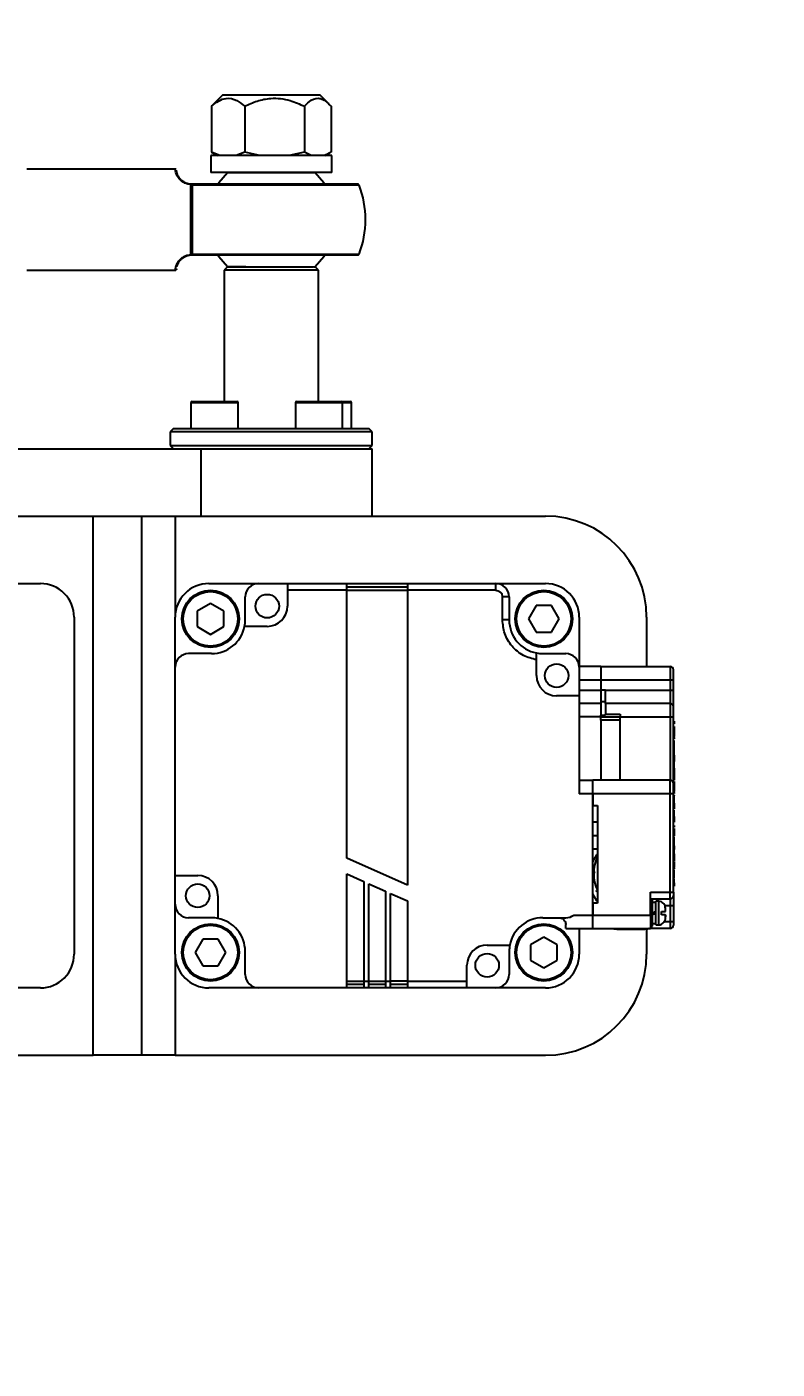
# Model space of a CAD drawing. Header units: millimetres. Extents: x 415 to 2018, y 500 to 823.
# Drawn here: x 1765.93 to 1777.07, y 600.2 to 620.11 of the extents above; entities that cross this region are included whole.
import ezdxf

# ---------------------------------------------------------------- set-up
doc = ezdxf.new("R2010")
doc.units = ezdxf.units.MM
doc.header["$PDSIZE"] = -1
doc.layers.get('Defpoints').update_dxf_attribs({"lineweight": 18})
doc.dimstyles.new('ISO-25', dxfattribs={"dimtxt": 2.5, "dimasz": 2.5, "dimexe": 1.25, "dimexo": 0.625, "dimtad": 1, "dimtoh": 1, "dimlfac": 10, "dimtxsty": 'Standard', "dimcen": 2.5, "dimadec": 0, "dimazin": 0, "dimtfac": 1, "dimtmove": 0, "dimatfit": 3, "dimfxl": 1, "dimarcsym": 0})

# ---------------------------------------------------------------- blocks, each defined once
blk = doc.blocks.new('*D93')
at = {"color": 0, "lineweight": -2}
for p, q in [((1760.597, 633.807), (1745.084, 625.652)), ((1770.389, 633.807), (1760.597, 633.807)), ((1713.13, 608.855), (1742.871, 624.489))]:
    blk.add_line(p, q, dxfattribs=at)
at = {"color": 0}
blk.add_solid([(1744.89, 626.021), (1745.278, 625.284), (1742.871, 624.489)], dxfattribs=at)
at = {"layer": 'Defpoints', "color": 0}
for p in [(1742.871, 624.489), (1713.13, 608.855)]:
    blk.add_point(p, dxfattribs=at)
at = {"color": 0, "insert": (1765.805, 635.682), "char_height": 2.5, "attachment_point": 5}
blk.add_mtext('R336', dxfattribs=at)
blk = doc.blocks.new('*D94')
at = {"color": 0, "lineweight": -2}
for p, q in [((1713.13, 608.855), (1808.574, 572.876)), ((1816.26, 569.979), (1810.914, 571.994)), ((1826.885, 569.979), (1816.26, 569.979))]:
    blk.add_line(p, q, dxfattribs=at)
at = {"color": 0}
blk.add_solid([(1811.06, 572.384), (1810.767, 571.604), (1808.574, 572.876)], dxfattribs=at)
at = {"layer": 'Defpoints', "color": 0}
for p in [(1713.13, 608.855), (1808.574, 572.876)]:
    blk.add_point(p, dxfattribs=at)
at = {"color": 0, "insert": (1821.885, 571.854), "char_height": 2.5, "attachment_point": 5}
blk.add_mtext('R1020', dxfattribs=at)

msp = doc.modelspace()

# ---------------------------------------------------------------- linework, layer by layer
at = {"color": 161, "linetype": 'Continuous', "lineweight": 25, "true_color": 0x67adff}
for p, q in [((1768.8382, 619.1046), (1768.6993, 618.9657)), ((1768.8382, 619.1046), (1770.2782, 619.1046)), ((1770.4171, 618.9657), (1770.2782, 619.1046)), ((1768.702, 618.9655), (1768.6715, 618.9361)), ((1768.6715, 618.9361), (1768.6715, 618.2557)), ((1769.1635, 618.9361), (1769.1635, 618.2557)), ((1770.0502, 618.9361), (1770.0502, 618.2557)), ((1770.445, 618.9361), (1770.445, 618.2557)), ((1768.7963, 618.2046), (1768.6715, 618.2557)), ((1769.1635, 618.2557), (1769.0387, 618.2046)), ((1769.3884, 618.2046), (1769.1635, 618.2557)), ((1770.0502, 618.2557), (1769.8253, 618.2046)), ((1770.1503, 618.2046), (1770.0502, 618.2557)), ((1768.6582, 618.2046), (1768.6582, 617.9546)), ((1770.4582, 618.2046), (1768.6582, 618.2046)), ((1768.6993, 618.2386), (1768.7582, 618.2046)), ((1770.3582, 618.2046), (1770.4171, 618.2386)), ((1770.4582, 617.9546), (1770.4582, 618.2046)), ((1768.1319, 618.0046), (1765.9282, 618.0046)), ((1770.4582, 617.9546), (1768.6582, 617.9546)), ((1769.9224, 617.9492), (1768.9065, 617.9492)), ((1770.21, 617.9492), (1769.9224, 617.9492)), ((1768.3651, 617.7737), (1768.3176, 617.7807)), ((1768.3651, 616.7355), (1768.3651, 617.7737)), ((1768.3761, 617.7796), (1768.366, 617.7799)), ((1768.3819, 617.7669), (1768.3819, 616.7423)), ((1770.8611, 617.7669), (1768.3819, 617.7669)), ((1768.3176, 616.7285), (1768.3651, 616.7355)), ((1768.366, 616.7294), (1768.3761, 616.7296)), ((1768.3819, 616.7423), (1770.8611, 616.7423)), ((1765.9282, 616.5046), (1768.1319, 616.5046)), ((1768.9082, 616.5546), (1768.8582, 616.5046)), ((1768.8582, 616.5046), (1768.8582, 614.5546)), ((1770.2582, 616.5046), (1768.8582, 616.5046)), ((1768.9065, 616.56), (1769.1797, 616.56)), ((1768.9082, 616.5546), (1769.238, 616.5546)), ((1770.2582, 616.5046), (1770.2082, 616.5546)), ((1770.2582, 614.5546), (1770.2582, 616.5046)), ((1768.3656, 614.5346), (1768.3656, 614.1546)), ((1768.4434, 614.5346), (1768.3656, 614.5346)), ((1768.3856, 614.5546), (1768.4589, 614.5546)), ((1769.0656, 614.5346), (1768.4434, 614.5346)), ((1768.4589, 614.5546), (1769.0456, 614.5546)), ((1769.0656, 614.1546), (1769.0656, 614.5346)), ((1769.9153, 614.5346), (1769.9153, 614.1546)), ((1770.4853, 614.5346), (1769.9153, 614.5346)), ((1769.9353, 614.5546), (1770.4727, 614.5546)), ((1770.4727, 614.5546), (1770.5953, 614.5546)), ((1770.6153, 614.5346), (1770.4853, 614.5346)), ((1770.5953, 614.5546), (1770.7309, 614.5546)), ((1770.6153, 614.1546), (1770.6153, 614.5346)), ((1770.7509, 614.5346), (1770.6153, 614.5346)), ((1770.7509, 614.1546), (1770.7509, 614.5346)), ((1768.1082, 614.1546), (1768.0582, 614.1046)), ((1768.0582, 614.1046), (1768.0582, 613.9046)), ((1771.0582, 614.1046), (1768.0582, 614.1046)), ((1768.1082, 614.1546), (1771.0082, 614.1546)), ((1771.0582, 614.1046), (1771.0082, 614.1546)), ((1771.0582, 613.9046), (1771.0582, 614.1046)), ((1768.0582, 613.9046), (1768.1082, 613.8546)), ((1768.0582, 613.9046), (1768.4092, 613.9046)), ((1768.4092, 613.9046), (1771.0582, 613.9046)), ((1771.0082, 613.8546), (1771.0582, 613.9046)), ((1761.3855, 613.8546), (1768.5114, 613.8546)), ((1768.5114, 613.8546), (1768.5114, 612.8546)), ((1768.5114, 613.8546), (1771.0582, 613.8546)), ((1771.0582, 612.8546), (1771.0582, 613.8546)), ((1762.5732, 612.8546), (1768.5114, 612.8546)), ((1766.9155, 604.8546), (1766.9155, 612.8546)), ((1767.6304, 612.8546), (1767.6304, 604.8546)), ((1768.1304, 612.8546), (1768.1304, 611.3546)), ((1768.5114, 612.8546), (1771.0582, 612.8546)), ((1771.0582, 612.8546), (1773.6304, 612.8546)), ((1764.3712, 611.8546), (1766.1304, 611.8546)), ((1768.6304, 611.8546), (1769.3704, 611.8546)), ((1769.3704, 611.8546), (1769.7976, 611.8546)), ((1769.7976, 611.8546), (1769.7976, 611.7546)), ((1769.7976, 611.8546), (1770.6804, 611.8546)), ((1769.7976, 611.7546), (1769.7976, 611.5191)), ((1770.6804, 611.7546), (1769.7976, 611.7546)), ((1770.6804, 611.7546), (1770.6804, 611.8546)), ((1770.6804, 611.8546), (1771.5804, 611.8546)), ((1770.6804, 611.8046), (1771.5804, 611.8046)), ((1770.6804, 607.7803), (1770.6804, 611.7546)), ((1770.6804, 611.7546), (1771.5804, 611.7546)), ((1771.5804, 611.8546), (1771.5804, 611.7546)), ((1771.5804, 611.8546), (1772.8904, 611.8546)), ((1771.5804, 611.7546), (1771.5804, 607.3796)), ((1772.8904, 611.7546), (1771.5804, 611.7546)), ((1772.8904, 611.8546), (1773.6304, 611.8546)), ((1772.8904, 611.7546), (1772.8904, 611.8546)), ((1768.6557, 611.5585), (1768.4573, 611.4441)), ((1768.8539, 611.4439), (1768.6557, 611.5585)), ((1769.1704, 611.3146), (1769.1704, 611.6546)), ((1772.9904, 611.3146), (1772.9904, 611.6546)), ((1773.0904, 611.6546), (1772.9904, 611.6546)), ((1773.0904, 611.6546), (1773.0904, 611.3146)), ((1773.4909, 611.5279), (1773.3762, 611.3297)), ((1773.7199, 611.5277), (1773.4909, 611.5279)), ((1773.8342, 611.3293), (1773.7199, 611.5277)), ((1766.6304, 611.3546), (1766.6304, 606.3546)), ((1768.1304, 610.6146), (1768.1304, 611.3546)), ((1768.4573, 611.4441), (1768.4571, 611.2151)), ((1768.8537, 611.2149), (1768.8539, 611.4439)), ((1773.0904, 611.3146), (1772.9904, 611.3146)), ((1773.3762, 611.3297), (1773.4906, 611.1313)), ((1773.7196, 611.1311), (1773.8342, 611.3293)), ((1774.1304, 611.3546), (1774.1304, 610.6246)), ((1775.1304, 611.3546), (1775.1304, 610.6246)), ((1768.4571, 611.2151), (1768.6553, 611.1005)), ((1768.6553, 611.1005), (1768.8537, 611.2149)), ((1769.4976, 611.2191), (1769.1612, 611.2191)), ((1773.4906, 611.1313), (1773.7196, 611.1311)), ((1768.6704, 610.8146), (1768.3304, 610.8146)), ((1773.4949, 610.4874), (1773.4949, 610.7223)), ((1773.5904, 610.8146), (1773.9304, 610.8146)), ((1768.1304, 607.5218), (1768.1304, 610.6146)), ((1774.4504, 610.6246), (1774.1304, 610.6246)), ((1774.1304, 610.6146), (1774.1304, 610.1874)), ((1774.4504, 610.6246), (1774.4504, 610.4246)), ((1774.4504, 610.6246), (1775.4804, 610.6246)), ((1775.4804, 610.6246), (1775.4804, 610.4246)), ((1774.1304, 610.4246), (1774.4504, 610.4246)), ((1774.4504, 610.4246), (1774.4504, 610.2746)), ((1774.4504, 610.4246), (1775.4804, 610.4246)), ((1775.4804, 610.4246), (1775.5304, 610.4246)), ((1775.4804, 610.4246), (1775.4804, 610.2746)), ((1775.5304, 610.2746), (1775.5304, 610.4246)), ((1774.1304, 610.1874), (1773.7949, 610.1874)), ((1774.1304, 610.2746), (1774.4504, 610.2746)), ((1774.1304, 610.1874), (1774.1304, 608.7346)), ((1774.4504, 610.2746), (1774.4504, 610.0746)), ((1774.5204, 610.2746), (1774.4504, 610.2746)), ((1774.4504, 610.1046), (1774.5204, 610.1046)), ((1774.5204, 610.2746), (1775.4804, 610.2746)), ((1774.5204, 610.0746), (1774.5204, 610.2746)), ((1775.4804, 610.2746), (1775.4804, 610.0746)), ((1775.4804, 610.2746), (1775.5304, 610.2746)), ((1774.4504, 610.0746), (1774.1304, 610.0746)), ((1774.4504, 610.0746), (1774.4504, 609.9027)), ((1774.4504, 609.9027), (1774.5204, 609.9027)), ((1774.4504, 609.8746), (1774.4504, 609.9027)), ((1775.4804, 610.0746), (1774.5204, 610.0746)), ((1774.5204, 610.0746), (1774.5204, 609.9146)), ((1774.5204, 609.9027), (1774.5204, 609.9146)), ((1774.5204, 609.9146), (1774.7404, 609.9146)), ((1774.7404, 609.9146), (1774.7404, 609.8746)), ((1775.4804, 610.0746), (1775.4804, 609.8746)), ((1774.4504, 609.8746), (1774.1304, 609.8746)), ((1774.4504, 609.8746), (1774.7404, 609.8746)), ((1774.4504, 609.8246), (1774.4504, 609.8746)), ((1774.7404, 609.8246), (1774.4504, 609.8246)), ((1774.4504, 609.8246), (1774.4504, 608.9346)), ((1774.7404, 609.8246), (1774.7404, 609.8746)), ((1774.7404, 609.8746), (1775.4804, 609.8746)), ((1774.7404, 608.9346), (1774.7404, 609.8246)), ((1775.4804, 609.8746), (1775.5304, 609.8746)), ((1775.4804, 609.8746), (1775.4804, 608.9346)), ((1775.5304, 608.9021), (1775.5304, 609.8746)), ((1775.5404, 609.8139), (1775.5304, 609.8139)), ((1775.5304, 609.7712), (1775.5404, 609.7712)), ((1775.5304, 609.7329), (1775.5404, 609.7329)), ((1775.5304, 609.6898), (1775.5404, 609.6898)), ((1775.5404, 609.8139), (1775.5404, 609.7712)), ((1775.5404, 609.7329), (1775.5404, 609.6898)), ((1775.5404, 609.6898), (1775.5404, 609.5824)), ((1775.5404, 609.5824), (1775.5304, 609.5824)), ((1775.5304, 609.5691), (1775.5404, 609.5691)), ((1775.5304, 609.5521), (1775.5404, 609.5521)), ((1775.5404, 609.5691), (1775.5404, 609.5521)), ((1775.5404, 609.4025), (1775.5304, 609.4025)), ((1775.5404, 609.3052), (1775.5404, 609.2141)), ((1775.5404, 609.2141), (1775.5304, 609.2141)), ((1775.5404, 609.1928), (1775.5304, 609.1928)), ((1775.5404, 609.1794), (1775.5304, 609.1794)), ((1775.5404, 609.158), (1775.5304, 609.158)), ((1775.5304, 609.1127), (1775.5404, 609.1127)), ((1775.5404, 609.1794), (1775.5404, 609.1928)), ((1775.5404, 609.158), (1775.5404, 609.1794)), ((1775.5404, 609.1127), (1775.5404, 609.0014)), ((1774.1304, 608.9346), (1774.3304, 608.9346)), ((1774.3304, 608.7346), (1774.3304, 608.9346)), ((1775.4804, 608.9346), (1774.3304, 608.9346)), ((1775.4804, 608.7346), (1775.4804, 608.9346)), ((1775.5304, 609.0014), (1775.5404, 609.0014)), ((1775.5304, 608.9833), (1775.5404, 608.9833)), ((1775.5304, 608.9363), (1775.5404, 608.9363)), ((1775.5304, 608.9183), (1775.5404, 608.9183)), ((1775.5404, 609.0014), (1775.5404, 608.9833)), ((1775.5404, 608.9833), (1775.5404, 608.9363)), ((1775.5404, 608.9183), (1775.5404, 608.8752)), ((1774.3304, 608.7346), (1774.1304, 608.7346)), ((1774.3304, 606.9346), (1774.3304, 608.7346)), ((1775.4804, 608.7346), (1774.3304, 608.7346)), ((1774.3304, 608.7346), (1774.3304, 608.5596)), ((1775.5304, 608.7346), (1775.4804, 608.7346)), ((1775.4804, 607.2746), (1775.4804, 608.7346)), ((1775.5304, 607.2746), (1775.5304, 608.7346)), ((1775.5404, 608.8752), (1775.5404, 608.7678)), ((1775.5404, 608.7545), (1775.5404, 608.7376)), ((1774.3304, 608.5596), (1774.4004, 608.5596)), ((1774.4004, 608.5596), (1774.4004, 607.1096)), ((1775.5404, 608.5945), (1775.5304, 608.5945)), ((1775.5304, 608.5113), (1775.5404, 608.5113)), ((1775.5416, 608.4925), (1775.5304, 608.4925)), ((1774.4004, 608.3146), (1774.3304, 608.3146)), ((1775.5304, 608.396), (1775.5404, 608.396)), ((1775.5404, 608.396), (1775.5404, 608.3139)), ((1774.3304, 608.1146), (1774.4004, 608.1146)), ((1775.5304, 608.2662), (1775.5404, 608.2662)), ((1775.5404, 608.2406), (1775.5304, 608.2406)), ((1775.5404, 608.2176), (1775.5304, 608.2176)), ((1775.5404, 608.1917), (1775.5304, 608.1917)), ((1775.5404, 608.1273), (1775.5304, 608.1273)), ((1775.5304, 608.1193), (1775.5404, 608.1193)), ((1775.5404, 608.1091), (1775.5304, 608.1091)), ((1775.5416, 608.0924), (1775.5304, 608.0924)), ((1775.5404, 608.2662), (1775.5404, 608.2406)), ((1775.5404, 608.2176), (1775.5404, 608.1917)), ((1775.5404, 608.1917), (1775.5404, 608.1273)), ((1775.5404, 608.1193), (1775.5404, 608.1091)), ((1774.4004, 607.9146), (1774.3304, 607.9146)), ((1775.5304, 608.0194), (1775.5404, 608.0194)), ((1775.5304, 607.9588), (1775.5416, 607.9588)), ((1775.5404, 607.9063), (1775.5304, 607.9063)), ((1775.5304, 607.8935), (1775.5404, 607.8935)), ((1775.5404, 607.961), (1775.5404, 607.9063)), ((1775.5404, 607.8855), (1775.5404, 607.8935)), ((1771.5804, 607.3796), (1770.6804, 607.7803)), ((1774.3508, 607.7646), (1774.3304, 607.7646)), ((1775.5304, 607.8855), (1775.5404, 607.8855)), ((1775.5304, 607.8727), (1775.5404, 607.8727)), ((1775.5404, 607.8455), (1775.5304, 607.8455)), ((1775.5404, 607.7787), (1775.5304, 607.7787)), ((1775.5404, 607.7678), (1775.5304, 607.7678)), ((1775.5404, 607.7396), (1775.5304, 607.7396)), ((1775.5404, 607.7288), (1775.5304, 607.7288)), ((1775.5404, 607.703), (1775.5304, 607.703)), ((1775.5404, 607.8727), (1775.5404, 607.8855)), ((1775.5404, 607.8455), (1775.5404, 607.7787)), ((1775.5404, 607.7787), (1775.5404, 607.7678)), ((1775.5404, 607.7678), (1775.5404, 607.7396)), ((1775.5404, 607.7288), (1775.5404, 607.703)), ((1775.5404, 607.703), (1775.5404, 607.6386)), ((1768.1304, 607.5218), (1768.4659, 607.5218)), ((1768.1304, 607.0946), (1768.1304, 607.5218)), ((1770.6804, 607.545), (1770.9304, 607.4337)), ((1770.6804, 605.8546), (1770.6804, 607.545)), ((1774.3449, 607.5493), (1774.3449, 607.5029)), ((1774.3572, 607.5624), (1774.361, 607.5809)), ((1775.5404, 607.6386), (1775.5304, 607.6386)), ((1775.5304, 607.6305), (1775.5404, 607.6305)), ((1775.5404, 607.6204), (1775.5304, 607.6204)), ((1775.5416, 607.6035), (1775.5304, 607.6035)), ((1775.5304, 607.5346), (1775.5404, 607.5346)), ((1775.5404, 607.6305), (1775.5404, 607.6204)), ((1770.9304, 607.4337), (1770.9304, 605.9546)), ((1771.0054, 607.4003), (1771.2554, 607.289)), ((1771.0054, 605.9546), (1771.0054, 607.4003)), ((1775.5304, 607.4846), (1775.5404, 607.4846)), ((1775.5416, 607.4733), (1775.5304, 607.4733)), ((1775.5304, 607.4155), (1775.5404, 607.4155)), ((1775.5404, 607.3662), (1775.5304, 607.3662)), ((1775.5404, 607.4155), (1775.5404, 607.3662)), ((1768.1304, 606.3546), (1768.1304, 607.0946)), ((1768.7659, 607.2218), (1768.7659, 606.8854)), ((1771.2554, 607.289), (1771.2554, 605.9546)), ((1771.3304, 605.9546), (1771.3304, 607.2556)), ((1771.3304, 607.2556), (1771.5804, 607.1443)), ((1771.5804, 607.1443), (1771.5804, 605.9546)), ((1774.3304, 607.1096), (1774.3304, 606.9346)), ((1774.4004, 607.1096), (1774.3304, 607.1096)), ((1775.1904, 607.2746), (1775.4804, 607.2746)), ((1775.1904, 606.9346), (1775.1904, 607.2746)), ((1775.1904, 607.1746), (1775.4804, 607.1746)), ((1775.2204, 607.1596), (1775.1904, 607.1596)), ((1775.2204, 606.7696), (1775.2204, 607.1596)), ((1775.2704, 607.1196), (1775.2204, 607.1196)), ((1775.3104, 607.1396), (1775.2704, 607.1396)), ((1775.2704, 606.9646), (1775.2704, 607.1396)), ((1775.3104, 606.7896), (1775.3104, 607.1396)), ((1775.3504, 607.1294), (1775.3504, 607.1313)), ((1775.4804, 607.1746), (1775.4804, 607.2746)), ((1775.4804, 607.2746), (1775.5304, 607.2746)), ((1775.4804, 607.1746), (1775.4804, 607.0746)), ((1774.0504, 606.9346), (1774.3304, 606.9346)), ((1774.3304, 606.7346), (1774.3304, 606.9346)), ((1774.3304, 606.9346), (1775.1904, 606.9346)), ((1775.1904, 606.9346), (1775.1904, 606.7346)), ((1775.2704, 606.7896), (1775.2704, 606.9646)), ((1775.3504, 606.9396), (1775.3504, 606.9896)), ((1775.4021, 607.0746), (1775.4804, 607.0746)), ((1775.4104, 606.9396), (1775.4104, 606.9063)), ((1775.4804, 607.0746), (1775.5304, 607.0746)), ((1775.4804, 607.0746), (1775.4804, 606.8346)), ((1775.5304, 607.0746), (1775.5304, 606.8346)), ((1768.6704, 606.8946), (1768.3304, 606.8946)), ((1773.5904, 606.8946), (1773.9304, 606.8946)), ((1773.9304, 606.7346), (1773.9304, 606.7946)), ((1773.9304, 606.7346), (1774.3304, 606.7346)), ((1774.1304, 606.7346), (1774.1304, 606.3546)), ((1774.3304, 606.7346), (1775.1904, 606.7346)), ((1774.6343, 606.7342), (1774.6343, 606.7346)), ((1775.0067, 606.7212), (1774.7941, 606.7212)), ((1775.1304, 606.7253), (1775.1304, 606.3546)), ((1775.1665, 606.7346), (1775.1665, 606.7342)), ((1775.1904, 606.7696), (1775.2204, 606.7696)), ((1775.4804, 606.7346), (1775.1904, 606.7346)), ((1775.2204, 606.8096), (1775.2704, 606.8096)), ((1775.2704, 606.7896), (1775.3104, 606.7896)), ((1775.3504, 606.798), (1775.3504, 606.7999)), ((1775.4804, 606.8346), (1775.3908, 606.8346)), ((1775.4804, 606.8346), (1775.4804, 606.7346)), ((1775.5304, 606.8346), (1775.4804, 606.8346)), ((1768.5411, 606.5782), (1768.4265, 606.3799)), ((1768.7701, 606.578), (1768.5411, 606.5782)), ((1768.8845, 606.3796), (1768.7701, 606.578)), ((1773.6054, 606.6088), (1773.407, 606.4944)), ((1773.8036, 606.4941), (1773.6054, 606.6088)), ((1768.1304, 606.3546), (1768.1304, 604.8546)), ((1768.4265, 606.3799), (1768.5409, 606.1815)), ((1768.7699, 606.1814), (1768.8845, 606.3796)), ((1769.1704, 606.0546), (1769.1704, 606.3946)), ((1772.7632, 606.4901), (1773.0996, 606.4901)), ((1773.0904, 606.3946), (1773.0904, 606.0546)), ((1773.407, 606.4944), (1773.4068, 606.2654)), ((1773.8035, 606.2651), (1773.8036, 606.4941)), ((1768.5409, 606.1815), (1768.7699, 606.1814)), ((1772.4632, 605.9546), (1772.4632, 606.1901)), ((1773.4068, 606.2654), (1773.6051, 606.1508)), ((1773.6051, 606.1508), (1773.8035, 606.2651)), ((1770.6804, 605.9546), (1770.9304, 605.9546)), ((1770.9304, 605.9046), (1770.6804, 605.9046)), ((1770.9304, 605.9546), (1771.0054, 605.9546)), ((1770.9304, 605.9546), (1770.9304, 605.8546)), ((1771.0054, 605.8546), (1771.0054, 605.9546)), ((1771.0054, 605.9546), (1771.2554, 605.9546)), ((1771.2554, 605.9046), (1771.0054, 605.9046)), ((1771.2554, 605.9546), (1771.3304, 605.9546)), ((1771.2554, 605.9546), (1771.2554, 605.8546)), ((1771.3304, 605.8546), (1771.3304, 605.9546)), ((1771.5804, 605.9546), (1771.3304, 605.9546)), ((1771.5804, 605.9046), (1771.3304, 605.9046)), ((1771.5804, 605.9546), (1772.4632, 605.9546)), ((1771.5804, 605.9546), (1771.5804, 605.8546)), ((1772.4632, 605.8546), (1772.4632, 605.9546)), ((1766.1304, 605.8546), (1764.3712, 605.8546)), ((1769.3704, 605.8546), (1768.6304, 605.8546)), ((1770.6804, 605.8546), (1769.3704, 605.8546)), ((1770.9304, 605.8546), (1770.6804, 605.8546)), ((1771.0054, 605.8546), (1770.9304, 605.8546)), ((1771.2554, 605.8546), (1771.0054, 605.8546)), ((1771.3304, 605.8546), (1771.2554, 605.8546)), ((1771.5804, 605.8546), (1771.3304, 605.8546)), ((1772.4632, 605.8546), (1771.5804, 605.8546)), ((1772.8904, 605.8546), (1772.4632, 605.8546)), ((1773.6304, 605.8546), (1772.8904, 605.8546)), ((1764.3712, 604.8546), (1766.9155, 604.8546)), ((1767.6304, 604.8546), (1766.9155, 604.8546)), ((1768.1304, 604.8546), (1767.6304, 604.8546)), ((1768.1304, 604.8546), (1773.6304, 604.8546))]:
    msp.add_line(p, q, dxfattribs=at)
at = {"color": 161, "linetype": 'Continuous', "lineweight": 25, "true_color": 0x67adff, "flags": 128}
for points in [[(1768.2124, 617.8395), (1768.1908, 617.8605), (1768.1607, 617.9052), (1768.1413, 617.9531), (1768.1319, 618.0046), (1768.1319, 618.0046)], [(1768.9065, 617.9492), (1768.7791, 617.8025), (1768.7701, 617.7895)], [(1770.3473, 617.7882), (1770.3374, 617.8025), (1770.21, 617.9492)], [(1768.7692, 616.7211), (1768.7791, 616.7067), (1768.9065, 616.56)], [(1770.21, 616.56), (1770.3374, 616.7067), (1770.3464, 616.7197)], [(1768.1319, 616.5046), (1768.1319, 616.5046), (1768.1385, 616.5405)], [(1774.3304, 607.7229), (1774.3901, 607.8275), (1774.4004, 607.8414)], [(1774.4004, 607.1332), (1774.3901, 607.1471), (1774.3304, 607.2517)], [(1775.2204, 606.9646), (1775.2371, 606.973), (1775.2538, 606.9813), (1775.2704, 606.9896)], [(1775.2704, 606.9646), (1775.2536, 606.9563), (1775.237, 606.9479), (1775.2204, 606.9396)]]:
    msp.add_lwpolyline(points, dxfattribs=at)
at = {"color": 161, "linetype": 'Continuous', "lineweight": 25, "true_color": 0x67adff}
for centre, radius in [((1768.6555, 611.3295), 0.425), ((1768.6555, 611.3295), 0.405), ((1769.4976, 611.5191), 0.175), ((1773.6052, 611.3295), 0.425), ((1773.6052, 611.3295), 0.405), ((1773.7949, 610.4874), 0.175), ((1768.4659, 607.2218), 0.175), ((1768.6555, 606.3798), 0.425), ((1768.6555, 606.3798), 0.405), ((1773.6052, 606.3798), 0.425), ((1773.6052, 606.3798), 0.405), ((1772.7632, 606.1901), 0.175)]:
    msp.add_circle(centre, radius, dxfattribs=at)
for centre, radius, start, end in [((1768.9202, 617.9346), 0.02, 90, 133.17875), ((1770.1963, 617.9346), 0.02, 46.82125, 90), ((1768.3993, 617.7614), 0.0182, 91.7263, 162.35743), ((1770.8425, 617.7596), 0.02, 21.4656, 90), ((1769.5582, 617.2546), 1.4, 338.53443, 21.46557), ((1768.3993, 616.7478), 0.0182, 197.64657, 268.26971), ((1770.8425, 616.7496), 0.02, 270, 338.5344), ((1768.9202, 616.5746), 0.02, 226.82125, 270), ((1770.1963, 616.5746), 0.02, 270, 313.17875), ((1768.3856, 614.5346), 0.02, 90, 180), ((1769.0456, 614.5346), 0.02, 0, 90), ((1769.9353, 614.5346), 0.02, 90, 180), ((1770.5953, 614.5346), 0.02, 0, 90), ((1770.7309, 614.5346), 0.02, 0, 90), ((1773.6304, 611.3546), 1.5, 0, 90), ((1766.1304, 611.3546), 0.5, 0, 90), ((1768.6304, 611.3546), 0.5, 90, 180), ((1769.3704, 611.6546), 0.2, 90, 180), ((1772.8904, 611.6546), 0.2, 0, 90), ((1773.6304, 611.3546), 0.5, 360, 90), ((1769.4976, 611.5191), 0.3, 270, 0), ((1768.6704, 611.3146), 0.5, 348.98891, 0), ((1773.5904, 611.3146), 0.5, 180, 258.98891), ((1768.6704, 611.3146), 0.5, 270, 348.98891), ((1768.3304, 610.6146), 0.2, 90, 180), ((1773.5904, 611.3146), 0.5, 258.98891, 270), ((1773.9304, 610.6146), 0.2, 360, 90), ((1773.7949, 610.4874), 0.3, 180, 270), ((1775.4804, 610.5746), 0.05, 0, 90), ((1775.4804, 610.0246), 0.05, 0, 90), ((1775.4804, 608.8846), 0.05, 0, 90), ((1768.4659, 607.2218), 0.3, 360, 90), ((1768.3304, 607.0946), 0.2, 180, 270), ((1775.3104, 607.0396), 0.1, 66.42182, 90), ((1775.4804, 607.2246), 0.05, 270, 360), ((1773.9304, 607.0946), 0.2, 270, 306.8699), ((1768.6704, 606.3946), 0.5, 78.98891, 90), ((1768.6704, 606.3946), 0.5, 0, 78.98891), ((1773.5904, 606.3946), 0.5, 90, 168.98891), ((1775.3104, 606.8896), 0.1, 270, 293.57818), ((1775.4804, 606.7846), 0.05, 270, 0), ((1766.1304, 606.3546), 0.5, 270, 0), ((1768.6304, 606.3546), 0.5, 180, 270), ((1772.7632, 606.1901), 0.3, 90, 180), ((1773.5904, 606.3946), 0.5, 168.98891, 180), ((1773.6304, 606.3546), 0.5, 270, 0), ((1773.6304, 606.3546), 1.5, 270, 0), ((1769.3704, 606.0546), 0.2, 180, 270), ((1772.8904, 606.0546), 0.2, 270, 0)]:
    msp.add_arc(centre, radius, start, end, dxfattribs=at)
msp.add_ellipse((1774.9004, 607.5493), major_axis=(0, 0.5751), ratio=0.9659258, start_param=1.119976, end_param=2.0216166, dxfattribs=at)
for points, knots in [([(1768.6715, 618.9361), (1768.7052, 618.964), (1768.7738, 619.0207), (1768.901, 619.0679), (1769.0374, 619.0395), (1769.1248, 618.9679), (1769.1635, 618.9361)], [0, 0, 0, 0, 0.21645946, 0.44031886, 0.75190344, 1, 1, 1, 1]), ([(1769.1635, 618.9361), (1769.2242, 618.964), (1769.3478, 619.0207), (1769.5771, 619.0679), (1769.823, 619.0395), (1769.9804, 618.9679), (1770.0502, 618.9361)], [0, 0, 0, 0, 0.21645813, 0.44031905, 0.75190327, 1, 1, 1, 1]), ([(1770.0502, 618.9361), (1770.073, 618.96), (1770.1371, 619.027), (1770.2322, 619.0669), (1770.3251, 619.0405), (1770.3889, 618.9957), (1770.4279, 618.9542), (1770.445, 618.9361)], [0, 0, 0, 0, 0.1836233, 0.5148851, 0.6857694, 0.8626753, 1, 1, 1, 1]), ([(1768.6715, 618.2557), (1768.6734, 618.2545), (1768.6833, 618.248), (1768.6934, 618.2435), (1768.7015, 618.2399)], [0, 0, 0, 0, 0.1906896, 1, 1, 1, 1]), ([(1770.445, 618.2557), (1770.4431, 618.2545), (1770.4102, 618.2332), (1770.3766, 618.2185), (1770.3449, 618.2046)], [0, 0, 0, 0, 0.0572838, 1, 1, 1, 1]), ([(1768.1454, 617.9994), (1768.1433, 618.001), (1768.1392, 618.004), (1768.1342, 618.0044), (1768.1317, 618.0046)], [0, 0, 0, 0, 0.517914, 1, 1, 1, 1]), ([(1768.366, 617.7799), (1768.3509, 617.7814), (1768.3202, 617.7847), (1768.2758, 617.8015), (1768.2356, 617.8267), (1768.2006, 617.8612), (1768.1735, 617.9024), (1768.1511, 617.9658), (1768.1515, 617.9777), (1768.1518, 617.9863)], [0, 0, 0, 0, 0.067849, 0.1374535, 0.2229623, 0.3150972, 0.4383834, 0.5985353, 1, 1, 1, 1]), ([(1768.3176, 617.7807), (1768.3019, 617.7858), (1768.2676, 617.797), (1768.2321, 617.8193), (1768.217, 617.8348), (1768.2124, 617.8395)], [0, 0, 0, 0, 0.371078, 0.8087379, 1, 1, 1, 1]), ([(1768.3651, 617.7737), (1768.3652, 617.7747), (1768.3654, 617.7766), (1768.3656, 617.7785), (1768.3659, 617.7796), (1768.366, 617.7798), (1768.366, 617.7799)], [0, 0, 0, 0, 0.2609, 0.5177229, 0.7657023, 1, 1, 1, 1]), ([(1768.3651, 617.7737), (1768.3661, 617.7736), (1768.368, 617.7734), (1768.3697, 617.7731), (1768.3706, 617.7729)], [0, 0, 0, 0, 0.48315328, 1, 1, 1, 1]), ([(1768.3706, 617.7729), (1768.371, 617.7739), (1768.3717, 617.7759), (1768.3731, 617.778), (1768.3745, 617.7794), (1768.3756, 617.7795), (1768.3761, 617.7796)], [0, 0, 0, 0, 0.2471034, 0.5000423, 0.7529556, 1, 1, 1, 1]), ([(1768.3706, 617.7729), (1768.3717, 617.7726), (1768.374, 617.772), (1768.3784, 617.7701), (1768.3804, 617.7683), (1768.3819, 617.7669)], [0, 0, 0, 0, 0.18276826, 0.40747675, 1, 1, 1, 1]), ([(1768.3987, 617.7796), (1768.3956, 617.7796), (1768.3901, 617.7796), (1768.3803, 617.7796), (1768.3761, 617.7796)], [0, 0, 0, 0, 0.5656263, 1, 1, 1, 1]), ([(1770.8425, 617.7796), (1770.8393, 617.7796), (1770.8328, 617.7796), (1770.7791, 617.7796), (1770.6909, 617.7796), (1770.5666, 617.7796), (1770.4118, 617.7796), (1770.234, 617.7796), (1770.0424, 617.7796), (1769.8425, 617.7796), (1769.6353, 617.7796), (1769.4208, 617.7796), (1769.2039, 617.7796), (1768.9944, 617.7796), (1768.8019, 617.7796), (1768.6353, 617.7796), (1768.4972, 617.7796), (1768.4311, 617.7796), (1768.3987, 617.7796)], [0, 0, 0, 0, 0.0593771, 0.1213534, 0.1851905, 0.2499992, 0.3148101, 0.3786451, 0.4406212, 0.4999991, 0.5593769, 0.6213536, 0.6851899, 0.7499988, 0.8148097, 0.8786456, 0.9406222, 1, 1, 1, 1]), ([(1768.1385, 616.5405), (1768.1387, 616.5443), (1768.1393, 616.5532), (1768.1568, 616.5995), (1768.18, 616.6395), (1768.203, 616.6609), (1768.2095, 616.6669)], [0, 0, 0, 0, 0.2640351, 0.6166127, 0.8911897, 1, 1, 1, 1]), ([(1768.1572, 616.5514), (1768.1574, 616.5554), (1768.1579, 616.5636), (1768.1738, 616.6074), (1768.2005, 616.648), (1768.2356, 616.6826), (1768.2758, 616.7077), (1768.3202, 616.7246), (1768.3509, 616.7278), (1768.366, 616.7294)], [0, 0, 0, 0, 0.2047308, 0.4175398, 0.5813707, 0.7037733, 0.8173751, 0.9098537, 1, 1, 1, 1]), ([(1768.2095, 616.6669), (1768.215, 616.6726), (1768.2308, 616.689), (1768.2675, 616.7123), (1768.3019, 616.7234), (1768.3176, 616.7285)], [0, 0, 0, 0, 0.2218414, 0.6429421, 1, 1, 1, 1]), ([(1768.3706, 616.7363), (1768.3697, 616.7362), (1768.368, 616.7358), (1768.3661, 616.7356), (1768.3651, 616.7355)], [0, 0, 0, 0, 0.51684672, 1, 1, 1, 1]), ([(1768.366, 616.7294), (1768.366, 616.7295), (1768.3659, 616.7296), (1768.3656, 616.7308), (1768.3654, 616.7327), (1768.3652, 616.7346), (1768.3651, 616.7355)], [0, 0, 0, 0, 0.2343008, 0.4822704, 0.7390966, 1, 1, 1, 1]), ([(1768.3819, 616.7423), (1768.3804, 616.741), (1768.3784, 616.7392), (1768.374, 616.7372), (1768.3717, 616.7366), (1768.3706, 616.7363)], [0, 0, 0, 0, 0.5925232, 0.8172317, 1, 1, 1, 1]), ([(1768.3761, 616.7296), (1768.3756, 616.7297), (1768.3745, 616.7299), (1768.3731, 616.7313), (1768.3717, 616.7334), (1768.371, 616.7354), (1768.3706, 616.7363)], [0, 0, 0, 0, 0.2470484, 0.4999795, 0.7529224, 1, 1, 1, 1]), ([(1768.3761, 616.7296), (1768.3803, 616.7296), (1768.3901, 616.7296), (1768.3956, 616.7296), (1768.3987, 616.7296)], [0, 0, 0, 0, 0.4343737, 1, 1, 1, 1]), ([(1768.3987, 616.7296), (1768.4311, 616.7296), (1768.4972, 616.7296), (1768.6353, 616.7296), (1768.8019, 616.7296), (1768.9944, 616.7296), (1769.2039, 616.7296), (1769.4208, 616.7296), (1769.6353, 616.7296), (1769.8425, 616.7296), (1770.0424, 616.7296), (1770.234, 616.7296), (1770.4118, 616.7296), (1770.5666, 616.7296), (1770.6909, 616.7296), (1770.7791, 616.7296), (1770.8328, 616.7296), (1770.8393, 616.7296), (1770.8425, 616.7296)], [0, 0, 0, 0, 0.0593778, 0.1213544, 0.1851903, 0.2500012, 0.3148101, 0.3786464, 0.4406231, 0.5000009, 0.5593788, 0.6213549, 0.6851899, 0.7500008, 0.8148095, 0.8786466, 0.9406229, 1, 1, 1, 1]), ([(1768.1317, 616.5046), (1768.1342, 616.5048), (1768.1392, 616.5053), (1768.1433, 616.5083), (1768.1454, 616.5099)], [0, 0, 0, 0, 0.482103, 1, 1, 1, 1]), ([(1768.1518, 616.523), (1768.1514, 616.5206), (1768.1505, 616.5156), (1768.1471, 616.5118), (1768.1454, 616.5099)], [0, 0, 0, 0, 0.4822215, 1, 1, 1, 1]), ([(1768.9324, 616.5546), (1768.9295, 616.5546), (1768.9236, 616.5546), (1768.967, 616.5546), (1769.0458, 616.5546), (1769.1467, 616.5546), (1769.2131, 616.5546)], [0, 0, 0, 0, 0.1917471, 0.3963432, 0.6023665, 1, 1, 1, 1]), ([(1769.2131, 616.5546), (1769.2838, 616.5546), (1769.4307, 616.5546), (1769.6868, 616.5546), (1769.9207, 616.5546), (1770.0924, 616.5546), (1770.1891, 616.5546), (1770.1855, 616.5546), (1770.1841, 616.5546)], [0, 0, 0, 0, 0.1725225, 0.3586127, 0.5447017, 0.7172246, 0.8897488, 1, 1, 1, 1]), ([(1772.8904, 611.7546), (1772.9029, 611.7533), (1772.9224, 611.7512), (1772.9457, 611.7388), (1772.9616, 611.7258), (1772.9745, 611.7099), (1772.987, 611.6866), (1772.989, 611.6672), (1772.9904, 611.6546)], [0, 0, 0, 0, 0.23945343, 0.3698989, 0.50001511, 0.63046471, 0.76056845, 1, 1, 1, 1]), ([(1773.4949, 610.7223), (1773.4285, 610.7399), (1773.2914, 610.7762), (1773.1244, 610.9178), (1773.0112, 611.1051), (1772.9972, 611.2463), (1772.9904, 611.3146)], [0, 0, 0, 0, 0.2420597, 0.5000033, 0.7579403, 1, 1, 1, 1]), ([(1773.4949, 610.7223), (1773.4949, 610.7338), (1773.4949, 610.7569), (1773.4949, 610.7876), (1773.4949, 610.8106), (1773.4949, 610.8223), (1773.4949, 610.8234), (1773.4949, 610.8238)], [0, 0, 0, 0, 0.21861569, 0.43724123, 0.65503162, 0.86972847, 1, 1, 1, 1]), ([(1775.5304, 610.4246), (1775.5304, 610.4435), (1775.5304, 610.4726), (1775.5304, 610.5076), (1775.5304, 610.5314), (1775.5304, 610.5508), (1775.5304, 610.5695), (1775.5304, 610.5726), (1775.5304, 610.5746)], [0, 0, 0, 0, 0.2394426, 0.369609, 0.4999987, 0.6301663, 0.7605429, 1, 1, 1, 1]), ([(1775.5304, 610.0246), (1775.5304, 610.028), (1775.5304, 610.0332), (1775.5304, 610.0643), (1775.5304, 610.0966), (1775.5304, 610.1364), (1775.5304, 610.1946), (1775.5304, 610.2432), (1775.5304, 610.2746)], [0, 0, 0, 0, 0.2394432, 0.3696481, 0.4999977, 0.6302106, 0.7605563, 1, 1, 1, 1]), ([(1775.5304, 609.8746), (1775.5304, 609.8935), (1775.5304, 609.9226), (1775.5304, 609.9576), (1775.5304, 609.9814), (1775.5304, 610.0008), (1775.5304, 610.0195), (1775.5304, 610.0226), (1775.5304, 610.0246)], [0, 0, 0, 0, 0.2394427, 0.3696092, 0.4999986, 0.6301663, 0.7605428, 1, 1, 1, 1]), ([(1775.5404, 609.5691), (1775.5404, 609.5705), (1775.5404, 609.5734), (1775.5404, 609.5783), (1775.5404, 609.5809), (1775.5404, 609.5824)], [0, 0, 0, 0, 0.2887572, 0.5680025, 1, 1, 1, 1]), ([(1775.5404, 609.4025), (1775.5404, 609.4177), (1775.5404, 609.4466), (1775.5404, 609.4857), (1775.5404, 609.5134), (1775.5404, 609.5197), (1775.5404, 609.523)], [0, 0, 0, 0, 0.2674514, 0.509433, 0.7489752, 1, 1, 1, 1]), ([(1775.5404, 609.3046), (1775.5404, 609.3054), (1775.5404, 609.3075), (1775.5404, 609.3265), (1775.5404, 609.3603), (1775.5404, 609.3882), (1775.5404, 609.4025)], [0, 0, 0, 0, 0.1645898, 0.443393, 0.712987, 1, 1, 1, 1]), ([(1775.5404, 609.1928), (1775.5404, 609.1954), (1775.5404, 609.2004), (1775.5404, 609.2086), (1775.5404, 609.212), (1775.5404, 609.2141)], [0, 0, 0, 0, 0.2888153, 0.5672417, 1, 1, 1, 1]), ([(1775.5404, 609.1133), (1775.5404, 609.1149), (1775.5404, 609.1298), (1775.5404, 609.1447), (1775.5404, 609.158)], [0, 0, 0, 0, 0.1043558, 1, 1, 1, 1]), ([(1775.5304, 608.7346), (1775.5304, 608.7535), (1775.5304, 608.7826), (1775.5304, 608.8176), (1775.5304, 608.8415), (1775.5304, 608.8608), (1775.5304, 608.8795), (1775.5304, 608.8826), (1775.5304, 608.8846)], [0, 0, 0, 0, 0.2394423, 0.3698379, 0.4999978, 0.6303822, 0.7605432, 1, 1, 1, 1]), ([(1775.5404, 608.7545), (1775.5404, 608.756), (1775.5404, 608.7589), (1775.5404, 608.7637), (1775.5404, 608.7663), (1775.5404, 608.7678)], [0, 0, 0, 0, 0.2900945, 0.5690072, 1, 1, 1, 1]), ([(1775.5404, 608.5945), (1775.5404, 608.6104), (1775.5404, 608.6405), (1775.5404, 608.6797), (1775.5404, 608.7032), (1775.5404, 608.7121), (1775.5404, 608.7075), (1775.5404, 608.7061)], [0, 0, 0, 0, 0.2393021, 0.454195, 0.6698513, 0.9016848, 1, 1, 1, 1]), ([(1775.5404, 608.5945), (1775.5404, 608.5768), (1775.5404, 608.5455), (1775.5404, 608.5216), (1775.5404, 608.5113)], [0, 0, 0, 0, 0.56889863, 1, 1, 1, 1]), ([(1775.5404, 608.396), (1775.5404, 608.4057), (1775.5404, 608.4233), (1775.5404, 608.4471), (1775.5404, 608.4659), (1775.5404, 608.4822), (1775.5404, 608.4919), (1775.5404, 608.4923), (1775.5404, 608.4925)], [0, 0, 0, 0, 0.1697804, 0.3079283, 0.4250465, 0.5362073, 0.7353974, 1, 1, 1, 1]), ([(1775.5404, 608.1193), (1775.5404, 608.1202), (1775.5404, 608.1219), (1775.5404, 608.1248), (1775.5404, 608.1264), (1775.5404, 608.1273)], [0, 0, 0, 0, 0.2889235, 0.5681117, 1, 1, 1, 1]), ([(1775.5404, 608.0194), (1775.5404, 608.0285), (1775.5404, 608.0458), (1775.5404, 608.0694), (1775.5404, 608.0852), (1775.5404, 608.0926), (1775.5404, 608.0916), (1775.5404, 608.0913)], [0, 0, 0, 0, 0.2417516, 0.4604766, 0.6770102, 0.9053045, 1, 1, 1, 1]), ([(1775.5404, 607.959), (1775.5404, 607.9597), (1775.5404, 607.961), (1775.5404, 607.9736), (1775.5404, 607.9941), (1775.5404, 608.0108), (1775.5404, 608.0194)], [0, 0, 0, 0, 0.252086, 0.5016961, 0.7430399, 1, 1, 1, 1]), ([(1775.5404, 607.8935), (1775.5404, 607.8951), (1775.5404, 607.8981), (1775.5404, 607.903), (1775.5404, 607.9051), (1775.5404, 607.9063)], [0, 0, 0, 0, 0.2887849, 0.567331, 1, 1, 1, 1]), ([(1775.5404, 607.846), (1775.5404, 607.8469), (1775.5404, 607.8558), (1775.5404, 607.8647), (1775.5404, 607.8727)], [0, 0, 0, 0, 0.1008928, 1, 1, 1, 1]), ([(1775.5404, 607.6305), (1775.5404, 607.6314), (1775.5404, 607.6332), (1775.5404, 607.6361), (1775.5404, 607.6376), (1775.5404, 607.6386)], [0, 0, 0, 0, 0.29018, 0.5691596, 1, 1, 1, 1]), ([(1775.5404, 607.5346), (1775.5404, 607.5441), (1775.5404, 607.5621), (1775.5404, 607.5858), (1775.5404, 607.5994), (1775.5404, 607.605), (1775.5404, 607.6033), (1775.5404, 607.6033)], [0, 0, 0, 0, 0.2626101, 0.4984355, 0.735098, 0.9895137, 1, 1, 1, 1]), ([(1775.5404, 607.4846), (1775.5404, 607.4927), (1775.5404, 607.5075), (1775.5404, 607.5261), (1775.5404, 607.5346)], [0, 0, 0, 0, 0.5474944, 1, 1, 1, 1]), ([(1774.4004, 607.2782), (1774.3948, 607.284), (1774.3885, 607.2905), (1774.387, 607.299), (1774.3868, 607.3)], [0, 0, 0, 0, 0.8791959, 1, 1, 1, 1]), ([(1775.5404, 607.4155), (1775.5404, 607.4213), (1775.5404, 607.4318), (1775.5404, 607.4461), (1775.5404, 607.4574), (1775.5404, 607.4672), (1775.5404, 607.473), (1775.5404, 607.4732), (1775.5404, 607.4733)], [0, 0, 0, 0, 0.1697791, 0.3079166, 0.4250385, 0.5362143, 0.735379, 1, 1, 1, 1]), ([(1775.4104, 607.0353), (1775.4093, 607.0472), (1775.4071, 607.0709), (1775.3891, 607.102), (1775.3682, 607.1207), (1775.3542, 607.1275), (1775.3504, 607.1294)], [0, 0, 0, 0, 0.3004342, 0.6014052, 0.8915048, 1, 1, 1, 1]), ([(1775.5304, 607.2746), (1775.5304, 607.2681), (1775.5304, 607.255), (1775.5304, 607.2384), (1775.5304, 607.2269), (1775.5304, 607.2254), (1775.5304, 607.2246)], [0, 0, 0, 0, 0.2500018, 0.4999791, 0.7499438, 1, 1, 1, 1]), ([(1775.5304, 607.2246), (1775.5304, 607.2226), (1775.5304, 607.2195), (1775.5304, 607.2008), (1775.5304, 607.1815), (1775.5304, 607.1576), (1775.5304, 607.1226), (1775.5304, 607.0935), (1775.5304, 607.0746)], [0, 0, 0, 0, 0.2394332, 0.3695949, 0.4999998, 0.6301604, 0.7605564, 1, 1, 1, 1]), ([(1775.3504, 606.9896), (1775.3602, 606.9896), (1775.3799, 606.9896), (1775.3999, 606.9896), (1775.4084, 606.9896), (1775.4092, 606.9896), (1775.4093, 606.9896)], [0, 0, 0, 0, 0.3225703, 0.645122, 0.9702341, 1, 1, 1, 1]), ([(1775.4076, 606.9396), (1775.4069, 606.9396), (1775.4048, 606.9396), (1775.3889, 606.9396), (1775.3683, 606.9396), (1775.3542, 606.9396), (1775.3504, 606.9396)], [0, 0, 0, 0, 0.1816467, 0.5337409, 0.873127, 1, 1, 1, 1]), ([(1775.4104, 606.9111), (1775.4103, 606.9123), (1775.4102, 606.9147), (1775.4095, 606.925), (1775.4092, 606.9346), (1775.409, 606.9395)], [0, 0, 0, 0, 0.3178122, 0.6539589, 1, 1, 1, 1]), ([(1775.4095, 606.9896), (1775.4095, 606.9903), (1775.4097, 606.9975), (1775.4102, 607.0088), (1775.4103, 607.015), (1775.4104, 607.0182)], [0, 0, 0, 0, 0.0491662, 0.5172762, 1, 1, 1, 1]), ([(1775.4104, 606.9896), (1775.4104, 606.9948), (1775.4104, 607.005), (1775.4104, 607.018), (1775.4104, 607.0288), (1775.4104, 607.0332), (1775.4104, 607.0353)], [0, 0, 0, 0, 0.2492392, 0.4999437, 0.7492363, 1, 1, 1, 1]), ([(1775.4104, 606.8939), (1775.4104, 606.8961), (1775.4104, 606.9003), (1775.4104, 606.9075), (1775.4104, 606.9111)], [0, 0, 0, 0, 0.5123305, 1, 1, 1, 1]), ([(1773.8304, 606.8946), (1773.8413, 606.8936), (1773.8632, 606.8915), (1773.8922, 606.8753), (1773.9139, 606.8524), (1773.9268, 606.8256), (1773.9302, 606.8063), (1773.9303, 606.7964), (1773.9304, 606.7946)], [0, 0, 0, 0, 0.1920731, 0.3842521, 0.5735856, 0.7595401, 0.9555305, 1, 1, 1, 1]), ([(1774.7941, 606.7212), (1774.7603, 606.7213), (1774.7189, 606.7214), (1774.6707, 606.7248), (1774.6522, 606.7271), (1774.6403, 606.7299), (1774.6351, 606.7321), (1774.6345, 606.7336), (1774.6343, 606.7342)], [0, 0, 0, 0, 0.56265827, 0.69111383, 0.84038669, 0.90060729, 0.96137082, 1, 1, 1, 1]), ([(1775.1665, 606.7342), (1775.1662, 606.7335), (1775.1655, 606.732), (1775.1596, 606.7296), (1775.1458, 606.7266), (1775.1026, 606.722), (1775.0532, 606.7213), (1775.0144, 606.7213), (1775.0067, 606.7212)], [0, 0, 0, 0, 0.0437898, 0.0972925, 0.1811549, 0.3448078, 0.8699731, 1, 1, 1, 1]), ([(1775.3504, 606.7999), (1775.3602, 606.8054), (1775.3798, 606.8165), (1775.4001, 606.8444), (1775.4093, 606.8714), (1775.4101, 606.8883), (1775.4104, 606.8939)], [0, 0, 0, 0, 0.2848024, 0.5695559, 0.8565961, 1, 1, 1, 1]), ([(1775.5304, 606.8346), (1775.5304, 606.8281), (1775.5304, 606.815), (1775.5304, 606.7984), (1775.5304, 606.7869), (1775.5304, 606.7854), (1775.5304, 606.7846)], [0, 0, 0, 0, 0.24999879, 0.50003032, 0.75000688, 1, 1, 1, 1])]:
    msp.add_open_spline(points, degree=3, knots=knots, dxfattribs=at)

# ---------------------------------------------------------------- dimensions: what is measured, and where the dimension line sits
for mpoint, picture, middle in [((1742.8713, 624.4891), '*D93', (1765.8053, 633.8072)), ((1808.5742, 572.8759), '*D94', (1821.8847, 569.9787))]:
    dim = msp.add_radius_dim(center=(1713.1304, 608.8546), mpoint=mpoint, dimstyle='ISO-25')
    dim.commit()
    dim.dimension.update_dxf_attribs({"geometry": picture, "text_midpoint": middle, "dimtype": 164})

doc.saveas('drawing.dxf')
